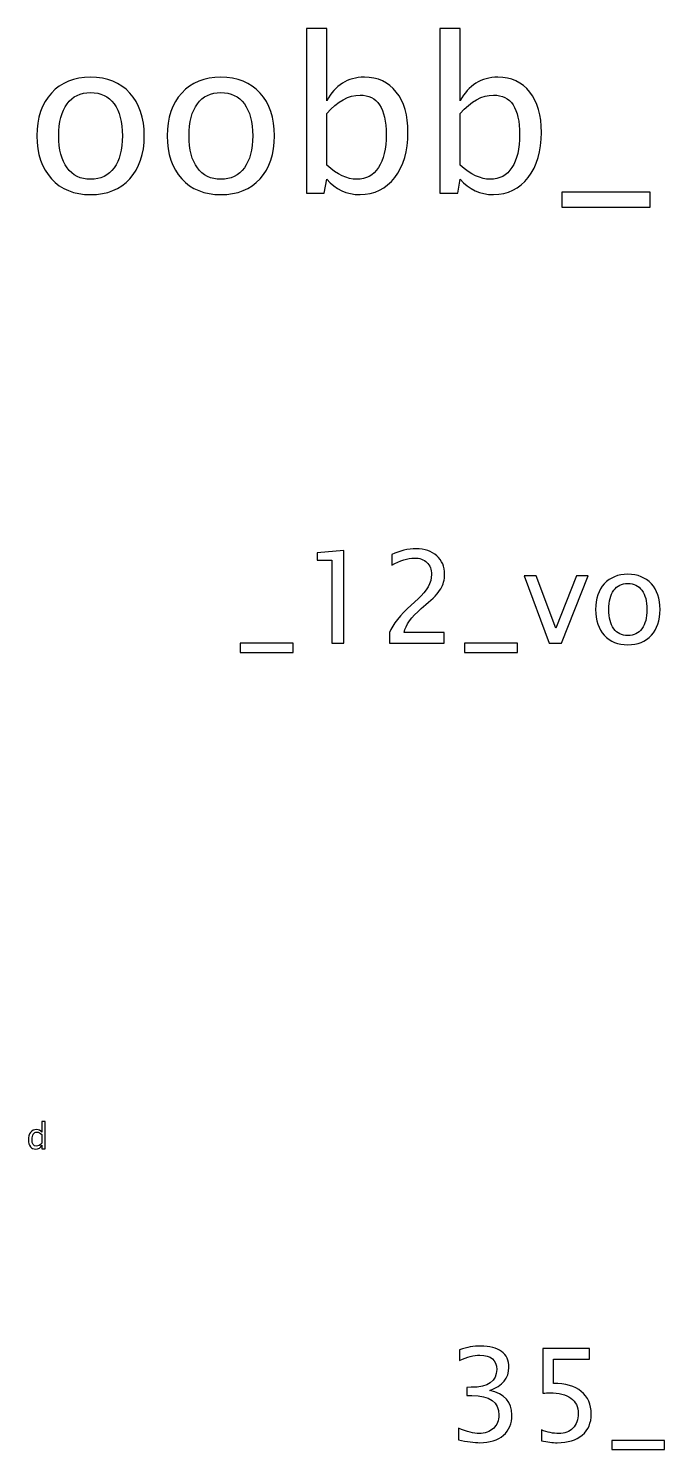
# Model space of a CAD drawing. Header units: centimetres. Extents: x -27.7 to 27.6, y -20.2 to 43.3.
# Drawn here: x -18.13 to -11.78, y 29.13 to 43.3 of the extents above; entities that cross this region are included whole.
import ezdxf

# ---------------------------------------------------------------- set-up
doc = ezdxf.new("R2010")
doc.units = ezdxf.units.CM
doc.header["$MEASUREMENT"] = 0
doc.layers.add('Layer 1', color=7, linetype='Continuous')

msp = doc.modelspace()

# ---------------------------------------------------------------- linework, layer by layer
at = {"layer": 'Layer 1'}
for points, knots in [([(-15.35783, 41.65774), (-15.35783, 41.65774), (-15.35783, 43.30239), (-15.35783, 43.30239), (-15.35783, 43.30239), (-15.35783, 43.30239), (-15.15463, 43.30239), (-15.15463, 43.30239), (-15.15463, 43.30239), (-15.15463, 43.30239), (-15.15463, 42.58026), (-15.15463, 42.58026), (-15.15463, 42.58026), (-15.07137, 42.73724), (-14.94614, 42.81556), (-14.77927, 42.81556), (-14.77927, 42.81556), (-14.64416, 42.81556), (-14.53797, 42.76652), (-14.46036, 42.6681), (-14.46036, 42.6681), (-14.38275, 42.56967), (-14.34394, 42.43526), (-14.34394, 42.26487), (-14.34394, 42.26487), (-14.34394, 42.07931), (-14.38804, 41.92938), (-14.47588, 41.81578), (-14.47588, 41.81578), (-14.56373, 41.70184), (-14.67944, 41.64504), (-14.82266, 41.64504), (-14.82266, 41.64504), (-14.95566, 41.64504), (-15.06643, 41.69584), (-15.15463, 41.79779), (-15.15463, 41.79779), (-15.15463, 41.79779), (-15.17932, 41.65774), (-15.17932, 41.65774), (-15.17932, 41.65774), (-15.17932, 41.65774), (-15.35783, 41.65774), (-15.35783, 41.65774)], [0, 0, 0, 0, 0.08333333, 0.08333333, 0.08333333, 0.08333333, 0.16666667, 0.16666667, 0.16666667, 0.16666667, 0.25, 0.25, 0.25, 0.25, 0.33333333, 0.33333333, 0.33333333, 0.33333333, 0.41666667, 0.41666667, 0.41666667, 0.41666667, 0.5, 0.5, 0.5, 0.5, 0.58333333, 0.58333333, 0.58333333, 0.58333333, 0.66666667, 0.66666667, 0.66666667, 0.66666667, 0.75, 0.75, 0.75, 0.75, 0.83333333, 0.83333333, 0.83333333, 0.83333333, 1, 1, 1, 1]), ([(-14.02574, 41.65774), (-14.02574, 41.65774), (-14.02574, 43.30239), (-14.02574, 43.30239), (-14.02574, 43.30239), (-14.02574, 43.30239), (-13.82254, 43.30239), (-13.82254, 43.30239), (-13.82254, 43.30239), (-13.82254, 43.30239), (-13.82254, 42.58026), (-13.82254, 42.58026), (-13.82254, 42.58026), (-13.73928, 42.73724), (-13.61405, 42.81556), (-13.44718, 42.81556), (-13.44718, 42.81556), (-13.31207, 42.81556), (-13.20588, 42.76652), (-13.12827, 42.6681), (-13.12827, 42.6681), (-13.05066, 42.56967), (-13.01185, 42.43526), (-13.01185, 42.26487), (-13.01185, 42.26487), (-13.01185, 42.07931), (-13.05595, 41.92938), (-13.14379, 41.81578), (-13.14379, 41.81578), (-13.23164, 41.70184), (-13.34735, 41.64504), (-13.49057, 41.64504), (-13.49057, 41.64504), (-13.62357, 41.64504), (-13.73434, 41.69584), (-13.82254, 41.79779), (-13.82254, 41.79779), (-13.82254, 41.79779), (-13.84723, 41.65774), (-13.84723, 41.65774), (-13.84723, 41.65774), (-13.84723, 41.65774), (-14.02574, 41.65774), (-14.02574, 41.65774)], [0, 0, 0, 0, 0.08333333, 0.08333333, 0.08333333, 0.08333333, 0.16666667, 0.16666667, 0.16666667, 0.16666667, 0.25, 0.25, 0.25, 0.25, 0.33333333, 0.33333333, 0.33333333, 0.33333333, 0.41666667, 0.41666667, 0.41666667, 0.41666667, 0.5, 0.5, 0.5, 0.5, 0.58333333, 0.58333333, 0.58333333, 0.58333333, 0.66666667, 0.66666667, 0.66666667, 0.66666667, 0.75, 0.75, 0.75, 0.75, 0.83333333, 0.83333333, 0.83333333, 0.83333333, 1, 1, 1, 1]), ([(-17.51189, 41.64504), (-17.67664, 41.64504), (-17.80717, 41.6976), (-17.90312, 41.80273), (-17.90312, 41.80273), (-17.99943, 41.90786), (-18.04741, 42.05074), (-18.04741, 42.231), (-18.04741, 42.231), (-18.04741, 42.41092), (-17.99943, 42.55344), (-17.90312, 42.65822), (-17.90312, 42.65822), (-17.80717, 42.76299), (-17.67664, 42.81556), (-17.51189, 42.81556), (-17.51189, 42.81556), (-17.34714, 42.81556), (-17.21662, 42.76299), (-17.12066, 42.65822), (-17.12066, 42.65822), (-17.02435, 42.55344), (-16.97637, 42.41092), (-16.97637, 42.231), (-16.97637, 42.231), (-16.97637, 42.05074), (-17.02435, 41.90786), (-17.12066, 41.80273), (-17.12066, 41.80273), (-17.21662, 41.6976), (-17.34714, 41.64504), (-17.51189, 41.64504)], [0, 0, 0, 0, 0.11111111, 0.11111111, 0.11111111, 0.11111111, 0.22222222, 0.22222222, 0.22222222, 0.22222222, 0.33333333, 0.33333333, 0.33333333, 0.33333333, 0.44444444, 0.44444444, 0.44444444, 0.44444444, 0.55555556, 0.55555556, 0.55555556, 0.55555556, 0.66666667, 0.66666667, 0.66666667, 0.66666667, 0.77777778, 0.77777778, 0.77777778, 0.77777778, 1, 1, 1, 1]), ([(-16.21155, 41.64504), (-16.3763, 41.64504), (-16.50683, 41.6976), (-16.60278, 41.80273), (-16.60278, 41.80273), (-16.69909, 41.90786), (-16.74707, 42.05074), (-16.74707, 42.231), (-16.74707, 42.231), (-16.74707, 42.41092), (-16.69909, 42.55344), (-16.60278, 42.65822), (-16.60278, 42.65822), (-16.50683, 42.76299), (-16.3763, 42.81556), (-16.21155, 42.81556), (-16.21155, 42.81556), (-16.0468, 42.81556), (-15.91628, 42.76299), (-15.82032, 42.65822), (-15.82032, 42.65822), (-15.72401, 42.55344), (-15.67603, 42.41092), (-15.67603, 42.231), (-15.67603, 42.231), (-15.67603, 42.05074), (-15.72401, 41.90786), (-15.82032, 41.80273), (-15.82032, 41.80273), (-15.91628, 41.6976), (-16.0468, 41.64504), (-16.21155, 41.64504)], [0, 0, 0, 0, 0.11111111, 0.11111111, 0.11111111, 0.11111111, 0.22222222, 0.22222222, 0.22222222, 0.22222222, 0.33333333, 0.33333333, 0.33333333, 0.33333333, 0.44444444, 0.44444444, 0.44444444, 0.44444444, 0.55555556, 0.55555556, 0.55555556, 0.55555556, 0.66666667, 0.66666667, 0.66666667, 0.66666667, 0.77777778, 0.77777778, 0.77777778, 0.77777778, 1, 1, 1, 1]), ([(-17.51225, 41.79744), (-17.4117, 41.79744), (-17.33339, 41.83519), (-17.27765, 41.91103), (-17.27765, 41.91103), (-17.22226, 41.98653), (-17.19439, 42.09342), (-17.19439, 42.231), (-17.19439, 42.231), (-17.19439, 42.36824), (-17.22226, 42.47477), (-17.27765, 42.55027), (-17.27765, 42.55027), (-17.33339, 42.62541), (-17.4117, 42.66316), (-17.51225, 42.66316), (-17.51225, 42.66316), (-17.61314, 42.66316), (-17.69146, 42.62541), (-17.74649, 42.55027), (-17.74649, 42.55027), (-17.80188, 42.47477), (-17.82939, 42.36824), (-17.82939, 42.231), (-17.82939, 42.231), (-17.82939, 42.09342), (-17.80188, 41.98653), (-17.74649, 41.91103), (-17.74649, 41.91103), (-17.69146, 41.83519), (-17.61314, 41.79744), (-17.51225, 41.79744)], [0, 0, 0, 0, 0.11111111, 0.11111111, 0.11111111, 0.11111111, 0.22222222, 0.22222222, 0.22222222, 0.22222222, 0.33333333, 0.33333333, 0.33333333, 0.33333333, 0.44444444, 0.44444444, 0.44444444, 0.44444444, 0.55555556, 0.55555556, 0.55555556, 0.55555556, 0.66666667, 0.66666667, 0.66666667, 0.66666667, 0.77777778, 0.77777778, 0.77777778, 0.77777778, 1, 1, 1, 1]), ([(-16.21191, 41.79744), (-16.11136, 41.79744), (-16.03305, 41.83519), (-15.97731, 41.91103), (-15.97731, 41.91103), (-15.92192, 41.98653), (-15.89405, 42.09342), (-15.89405, 42.231), (-15.89405, 42.231), (-15.89405, 42.36824), (-15.92192, 42.47477), (-15.97731, 42.55027), (-15.97731, 42.55027), (-16.03305, 42.62541), (-16.11136, 42.66316), (-16.21191, 42.66316), (-16.21191, 42.66316), (-16.3128, 42.66316), (-16.39112, 42.62541), (-16.44615, 42.55027), (-16.44615, 42.55027), (-16.50154, 42.47477), (-16.52905, 42.36824), (-16.52905, 42.231), (-16.52905, 42.231), (-16.52905, 42.09342), (-16.50154, 41.98653), (-16.44615, 41.91103), (-16.44615, 41.91103), (-16.39112, 41.83519), (-16.3128, 41.79744), (-16.21191, 41.79744)], [0, 0, 0, 0, 0.11111111, 0.11111111, 0.11111111, 0.11111111, 0.22222222, 0.22222222, 0.22222222, 0.22222222, 0.33333333, 0.33333333, 0.33333333, 0.33333333, 0.44444444, 0.44444444, 0.44444444, 0.44444444, 0.55555556, 0.55555556, 0.55555556, 0.55555556, 0.66666667, 0.66666667, 0.66666667, 0.66666667, 0.77777778, 0.77777778, 0.77777778, 0.77777778, 1, 1, 1, 1]), ([(-15.15463, 41.93785), (-15.04985, 41.84436), (-14.95002, 41.79744), (-14.85512, 41.79744), (-14.85512, 41.79744), (-14.76163, 41.79744), (-14.68931, 41.8366), (-14.63851, 41.91456), (-14.63851, 41.91456), (-14.58736, 41.99253), (-14.56196, 42.10224), (-14.56196, 42.24406), (-14.56196, 42.24406), (-14.56196, 42.50652), (-14.64875, 42.63776), (-14.82231, 42.63776), (-14.82231, 42.63776), (-14.93591, 42.63776), (-15.04668, 42.57637), (-15.15463, 42.45326), (-15.15463, 42.45326), (-15.15463, 42.45326), (-15.15463, 41.93785), (-15.15463, 41.93785)], [0, 0, 0, 0, 0.14285714, 0.14285714, 0.14285714, 0.14285714, 0.28571429, 0.28571429, 0.28571429, 0.28571429, 0.42857143, 0.42857143, 0.42857143, 0.42857143, 0.57142857, 0.57142857, 0.57142857, 0.57142857, 0.71428571, 0.71428571, 0.71428571, 0.71428571, 1, 1, 1, 1]), ([(-13.82254, 41.93785), (-13.71776, 41.84436), (-13.61793, 41.79744), (-13.52303, 41.79744), (-13.52303, 41.79744), (-13.42954, 41.79744), (-13.35722, 41.8366), (-13.30642, 41.91456), (-13.30642, 41.91456), (-13.25527, 41.99253), (-13.22987, 42.10224), (-13.22987, 42.24406), (-13.22987, 42.24406), (-13.22987, 42.50652), (-13.31666, 42.63776), (-13.49022, 42.63776), (-13.49022, 42.63776), (-13.60382, 42.63776), (-13.71459, 42.57637), (-13.82254, 42.45326), (-13.82254, 42.45326), (-13.82254, 42.45326), (-13.82254, 41.93785), (-13.82254, 41.93785)], [0, 0, 0, 0, 0.14285714, 0.14285714, 0.14285714, 0.14285714, 0.28571429, 0.28571429, 0.28571429, 0.28571429, 0.42857143, 0.42857143, 0.42857143, 0.42857143, 0.57142857, 0.57142857, 0.57142857, 0.57142857, 0.71428571, 0.71428571, 0.71428571, 0.71428571, 1, 1, 1, 1]), ([(-12.80795, 41.51804), (-12.80795, 41.51804), (-12.80795, 41.67044), (-12.80795, 41.67044), (-12.80795, 41.67044), (-12.80795, 41.67044), (-11.92742, 41.67044), (-11.92742, 41.67044), (-11.92742, 41.67044), (-11.92742, 41.67044), (-11.92742, 41.51804), (-11.92742, 41.51804), (-11.92742, 41.51804), (-11.92742, 41.51804), (-12.80795, 41.51804), (-12.80795, 41.51804)], [0, 0, 0, 0, 0.2, 0.2, 0.2, 0.2, 0.4, 0.4, 0.4, 0.4, 0.6, 0.6, 0.6, 0.6, 1, 1, 1, 1]), ([(-15.10505, 37.17044), (-15.10505, 37.17044), (-15.10505, 37.99721), (-15.10505, 37.99721), (-15.10505, 37.99721), (-15.10505, 37.99721), (-15.2511, 37.99721), (-15.2511, 37.99721), (-15.2511, 37.99721), (-15.2511, 37.99721), (-15.2511, 38.07341), (-15.2511, 38.07341), (-15.2511, 38.07341), (-15.2511, 38.07341), (-14.98313, 38.09627), (-14.98313, 38.09627), (-14.98313, 38.09627), (-14.98313, 38.09627), (-14.98313, 37.17044), (-14.98313, 37.17044), (-14.98313, 37.17044), (-14.98313, 37.17044), (-15.10505, 37.17044), (-15.10505, 37.17044)], [0, 0, 0, 0, 0.14285714, 0.14285714, 0.14285714, 0.14285714, 0.28571429, 0.28571429, 0.28571429, 0.28571429, 0.42857143, 0.42857143, 0.42857143, 0.42857143, 0.57142857, 0.57142857, 0.57142857, 0.57142857, 0.71428571, 0.71428571, 0.71428571, 0.71428571, 1, 1, 1, 1]), ([(-14.52932, 37.17044), (-14.52932, 37.17044), (-14.52932, 37.27712), (-14.52932, 37.27712), (-14.52932, 37.27712), (-14.49376, 37.36031), (-14.422, 37.45111), (-14.31384, 37.54911), (-14.31384, 37.54911), (-14.31384, 37.54911), (-14.24399, 37.61177), (-14.24399, 37.61177), (-14.24399, 37.61177), (-14.15403, 37.69347), (-14.10895, 37.77433), (-14.10895, 37.85476), (-14.10895, 37.85476), (-14.10895, 37.90619), (-14.1244, 37.94641), (-14.15509, 37.97583), (-14.15509, 37.97583), (-14.18578, 38.00525), (-14.22833, 38.02007), (-14.2823, 38.02007), (-14.2823, 38.02007), (-14.34538, 38.02007), (-14.4201, 37.99594), (-14.50646, 37.94768), (-14.50646, 37.94768), (-14.50646, 37.94768), (-14.50646, 38.05436), (-14.50646, 38.05436), (-14.50646, 38.05436), (-14.42497, 38.09246), (-14.3439, 38.11151), (-14.26304, 38.11151), (-14.26304, 38.11151), (-14.17711, 38.11151), (-14.1081, 38.08844), (-14.05603, 38.04208), (-14.05603, 38.04208), (-14.00417, 37.99573), (-13.97814, 37.93435), (-13.97814, 37.85772), (-13.97814, 37.85772), (-13.97814, 37.80269), (-13.99126, 37.75379), (-14.01751, 37.71125), (-14.01751, 37.71125), (-14.04397, 37.66849), (-14.09286, 37.61685), (-14.16462, 37.55589), (-14.16462, 37.55589), (-14.16462, 37.55589), (-14.21182, 37.51567), (-14.21182, 37.51567), (-14.21182, 37.51567), (-14.31003, 37.43248), (-14.36676, 37.3529), (-14.382, 37.27712), (-14.382, 37.27712), (-14.382, 37.27712), (-13.98195, 37.27712), (-13.98195, 37.27712), (-13.98195, 37.27712), (-13.98195, 37.27712), (-13.98195, 37.17044), (-13.98195, 37.17044), (-13.98195, 37.17044), (-13.98195, 37.17044), (-14.52932, 37.17044), (-14.52932, 37.17044)], [0, 0, 0, 0, 0.05263158, 0.05263158, 0.05263158, 0.05263158, 0.10526316, 0.10526316, 0.10526316, 0.10526316, 0.15789474, 0.15789474, 0.15789474, 0.15789474, 0.21052632, 0.21052632, 0.21052632, 0.21052632, 0.26315789, 0.26315789, 0.26315789, 0.26315789, 0.31578947, 0.31578947, 0.31578947, 0.31578947, 0.36842105, 0.36842105, 0.36842105, 0.36842105, 0.42105263, 0.42105263, 0.42105263, 0.42105263, 0.47368421, 0.47368421, 0.47368421, 0.47368421, 0.52631579, 0.52631579, 0.52631579, 0.52631579, 0.57894737, 0.57894737, 0.57894737, 0.57894737, 0.63157895, 0.63157895, 0.63157895, 0.63157895, 0.68421053, 0.68421053, 0.68421053, 0.68421053, 0.73684211, 0.73684211, 0.73684211, 0.73684211, 0.78947368, 0.78947368, 0.78947368, 0.78947368, 0.84210526, 0.84210526, 0.84210526, 0.84210526, 0.89473684, 0.89473684, 0.89473684, 0.89473684, 1, 1, 1, 1]), ([(-12.14955, 37.1552), (-12.2484, 37.1552), (-12.32671, 37.18674), (-12.38429, 37.24982), (-12.38429, 37.24982), (-12.44207, 37.31289), (-12.47086, 37.39862), (-12.47086, 37.50678), (-12.47086, 37.50678), (-12.47086, 37.61473), (-12.44207, 37.70024), (-12.38429, 37.76311), (-12.38429, 37.76311), (-12.32671, 37.82597), (-12.2484, 37.85751), (-12.14955, 37.85751), (-12.14955, 37.85751), (-12.0507, 37.85751), (-11.97238, 37.82597), (-11.91481, 37.76311), (-11.91481, 37.76311), (-11.85703, 37.70024), (-11.82824, 37.61473), (-11.82824, 37.50678), (-11.82824, 37.50678), (-11.82824, 37.39862), (-11.85703, 37.31289), (-11.91481, 37.24982), (-11.91481, 37.24982), (-11.97238, 37.18674), (-12.0507, 37.1552), (-12.14955, 37.1552)], [0, 0, 0, 0, 0.11111111, 0.11111111, 0.11111111, 0.11111111, 0.22222222, 0.22222222, 0.22222222, 0.22222222, 0.33333333, 0.33333333, 0.33333333, 0.33333333, 0.44444444, 0.44444444, 0.44444444, 0.44444444, 0.55555556, 0.55555556, 0.55555556, 0.55555556, 0.66666667, 0.66666667, 0.66666667, 0.66666667, 0.77777778, 0.77777778, 0.77777778, 0.77777778, 1, 1, 1, 1]), ([(-12.93463, 37.17044), (-12.93463, 37.17044), (-13.18524, 37.84354), (-13.18524, 37.84354), (-13.18524, 37.84354), (-13.18524, 37.84354), (-13.06332, 37.84354), (-13.06332, 37.84354), (-13.06332, 37.84354), (-13.06332, 37.84354), (-12.86795, 37.32051), (-12.86795, 37.32051), (-12.86795, 37.32051), (-12.86795, 37.32051), (-12.66115, 37.84354), (-12.66115, 37.84354), (-12.66115, 37.84354), (-12.66115, 37.84354), (-12.54643, 37.84354), (-12.54643, 37.84354), (-12.54643, 37.84354), (-12.54643, 37.84354), (-12.81249, 37.17044), (-12.81249, 37.17044), (-12.81249, 37.17044), (-12.81249, 37.17044), (-12.93463, 37.17044), (-12.93463, 37.17044)], [0, 0, 0, 0, 0.125, 0.125, 0.125, 0.125, 0.25, 0.25, 0.25, 0.25, 0.375, 0.375, 0.375, 0.375, 0.5, 0.5, 0.5, 0.5, 0.625, 0.625, 0.625, 0.625, 0.75, 0.75, 0.75, 0.75, 1, 1, 1, 1]), ([(-12.14976, 37.24664), (-12.08944, 37.24664), (-12.04245, 37.26929), (-12.009, 37.3148), (-12.009, 37.3148), (-11.97577, 37.36009), (-11.95905, 37.42423), (-11.95905, 37.50678), (-11.95905, 37.50678), (-11.95905, 37.58912), (-11.97577, 37.65304), (-12.009, 37.69834), (-12.009, 37.69834), (-12.04245, 37.74342), (-12.08944, 37.76607), (-12.14976, 37.76607), (-12.14976, 37.76607), (-12.2103, 37.76607), (-12.25729, 37.74342), (-12.29031, 37.69834), (-12.29031, 37.69834), (-12.32354, 37.65304), (-12.34005, 37.58912), (-12.34005, 37.50678), (-12.34005, 37.50678), (-12.34005, 37.42423), (-12.32354, 37.36009), (-12.29031, 37.3148), (-12.29031, 37.3148), (-12.25729, 37.26929), (-12.2103, 37.24664), (-12.14976, 37.24664)], [0, 0, 0, 0, 0.11111111, 0.11111111, 0.11111111, 0.11111111, 0.22222222, 0.22222222, 0.22222222, 0.22222222, 0.33333333, 0.33333333, 0.33333333, 0.33333333, 0.44444444, 0.44444444, 0.44444444, 0.44444444, 0.55555556, 0.55555556, 0.55555556, 0.55555556, 0.66666667, 0.66666667, 0.66666667, 0.66666667, 0.77777778, 0.77777778, 0.77777778, 0.77777778, 1, 1, 1, 1]), ([(-16.01945, 37.079), (-16.01945, 37.079), (-16.01945, 37.17044), (-16.01945, 37.17044), (-16.01945, 37.17044), (-16.01945, 37.17044), (-15.49113, 37.17044), (-15.49113, 37.17044), (-15.49113, 37.17044), (-15.49113, 37.17044), (-15.49113, 37.079), (-15.49113, 37.079), (-15.49113, 37.079), (-15.49113, 37.079), (-16.01945, 37.079), (-16.01945, 37.079)], [0, 0, 0, 0, 0.2, 0.2, 0.2, 0.2, 0.4, 0.4, 0.4, 0.4, 0.6, 0.6, 0.6, 0.6, 1, 1, 1, 1]), ([(-13.77833, 37.079), (-13.77833, 37.079), (-13.77833, 37.17044), (-13.77833, 37.17044), (-13.77833, 37.17044), (-13.77833, 37.17044), (-13.25001, 37.17044), (-13.25001, 37.17044), (-13.25001, 37.17044), (-13.25001, 37.17044), (-13.25001, 37.079), (-13.25001, 37.079), (-13.25001, 37.079), (-13.25001, 37.079), (-13.77833, 37.079), (-13.77833, 37.079)], [0, 0, 0, 0, 0.2, 0.2, 0.2, 0.2, 0.4, 0.4, 0.4, 0.4, 0.6, 0.6, 0.6, 0.6, 1, 1, 1, 1]), ([(-17.99764, 32.12834), (-17.99764, 32.12834), (-17.99764, 32.16344), (-17.99764, 32.16344), (-17.99764, 32.16344), (-18.01145, 32.13722), (-18.03227, 32.12411), (-18.06008, 32.12411), (-18.06008, 32.12411), (-18.08266, 32.12411), (-18.10041, 32.13228), (-18.11335, 32.14868), (-18.11335, 32.14868), (-18.12628, 32.16509), (-18.13275, 32.18749), (-18.13275, 32.21589), (-18.13275, 32.21589), (-18.13275, 32.24693), (-18.1254, 32.27192), (-18.11076, 32.29085), (-18.11076, 32.29085), (-18.09606, 32.30973), (-18.07678, 32.31919), (-18.05285, 32.31919), (-18.05285, 32.31919), (-18.03068, 32.31919), (-18.01222, 32.31073), (-17.99764, 32.29374), (-17.99764, 32.29374), (-17.99764, 32.29374), (-17.99764, 32.40033), (-17.99764, 32.40033), (-17.99764, 32.40033), (-17.99764, 32.40033), (-17.96377, 32.40033), (-17.96377, 32.40033), (-17.96377, 32.40033), (-17.96377, 32.40033), (-17.96377, 32.12834), (-17.96377, 32.12834), (-17.96377, 32.12834), (-17.96377, 32.12834), (-17.99764, 32.12834), (-17.99764, 32.12834)], [0, 0, 0, 0, 0.08333333, 0.08333333, 0.08333333, 0.08333333, 0.16666667, 0.16666667, 0.16666667, 0.16666667, 0.25, 0.25, 0.25, 0.25, 0.33333333, 0.33333333, 0.33333333, 0.33333333, 0.41666667, 0.41666667, 0.41666667, 0.41666667, 0.5, 0.5, 0.5, 0.5, 0.58333333, 0.58333333, 0.58333333, 0.58333333, 0.66666667, 0.66666667, 0.66666667, 0.66666667, 0.75, 0.75, 0.75, 0.75, 0.83333333, 0.83333333, 0.83333333, 0.83333333, 1, 1, 1, 1]), ([(-17.99764, 32.27057), (-18.01522, 32.28603), (-18.03185, 32.29379), (-18.04761, 32.29379), (-18.04761, 32.29379), (-18.06313, 32.29379), (-18.07513, 32.28733), (-18.08365, 32.27433), (-18.08365, 32.27433), (-18.09218, 32.2614), (-18.09641, 32.24305), (-18.09641, 32.2193), (-18.09641, 32.2193), (-18.09641, 32.17561), (-18.08195, 32.15374), (-18.05296, 32.15374), (-18.05296, 32.15374), (-18.03415, 32.15374), (-18.01569, 32.16403), (-17.99764, 32.18455), (-17.99764, 32.18455), (-17.99764, 32.18455), (-17.99764, 32.27057), (-17.99764, 32.27057)], [0, 0, 0, 0, 0.14285714, 0.14285714, 0.14285714, 0.14285714, 0.28571429, 0.28571429, 0.28571429, 0.28571429, 0.42857143, 0.42857143, 0.42857143, 0.42857143, 0.57142857, 0.57142857, 0.57142857, 0.57142857, 0.71428571, 0.71428571, 0.71428571, 0.71428571, 1, 1, 1, 1]), ([(-13.84088, 29.22529), (-13.84088, 29.22529), (-13.84088, 29.33959), (-13.84088, 29.33959), (-13.84088, 29.33959), (-13.75368, 29.30487), (-13.68531, 29.28752), (-13.63515, 29.28752), (-13.63515, 29.28752), (-13.5761, 29.28752), (-13.52847, 29.30445), (-13.49186, 29.33853), (-13.49186, 29.33853), (-13.45524, 29.37261), (-13.43704, 29.41705), (-13.43704, 29.47166), (-13.43704, 29.47166), (-13.43704, 29.6012), (-13.5272, 29.66597), (-13.70754, 29.66597), (-13.70754, 29.66597), (-13.70754, 29.66597), (-13.7558, 29.66597), (-13.7558, 29.66597), (-13.7558, 29.66597), (-13.7558, 29.66597), (-13.7558, 29.74788), (-13.7558, 29.74788), (-13.7558, 29.74788), (-13.7558, 29.74788), (-13.71304, 29.74851), (-13.71304, 29.74851), (-13.71304, 29.74851), (-13.5435, 29.74851), (-13.45863, 29.8082), (-13.45863, 29.92779), (-13.45863, 29.92779), (-13.45863, 30.02155), (-13.51493, 30.06854), (-13.62732, 30.06854), (-13.62732, 30.06854), (-13.68764, 30.06854), (-13.75453, 30.05119), (-13.82818, 30.01647), (-13.82818, 30.01647), (-13.82818, 30.01647), (-13.82818, 30.12315), (-13.82818, 30.12315), (-13.82818, 30.12315), (-13.75601, 30.1477), (-13.68637, 30.15998), (-13.61949, 30.15998), (-13.61949, 30.15998), (-13.52847, 30.15998), (-13.45841, 30.14178), (-13.40973, 30.10537), (-13.40973, 30.10537), (-13.36105, 30.06918), (-13.33671, 30.01647), (-13.33671, 29.94747), (-13.33671, 29.94747), (-13.33671, 29.83974), (-13.40042, 29.76291), (-13.52805, 29.71719), (-13.52805, 29.71719), (-13.3801, 29.68269), (-13.30623, 29.60162), (-13.30623, 29.47357), (-13.30623, 29.47357), (-13.30623, 29.38721), (-13.3348, 29.31927), (-13.39174, 29.26995), (-13.39174, 29.26995), (-13.44868, 29.22063), (-13.52699, 29.19608), (-13.62647, 29.19608), (-13.62647, 29.19608), (-13.6832, 29.19608), (-13.75453, 29.20582), (-13.84088, 29.22529)], [0, 0, 0, 0, 0.04761905, 0.04761905, 0.04761905, 0.04761905, 0.0952381, 0.0952381, 0.0952381, 0.0952381, 0.14285714, 0.14285714, 0.14285714, 0.14285714, 0.19047619, 0.19047619, 0.19047619, 0.19047619, 0.23809524, 0.23809524, 0.23809524, 0.23809524, 0.28571429, 0.28571429, 0.28571429, 0.28571429, 0.33333333, 0.33333333, 0.33333333, 0.33333333, 0.38095238, 0.38095238, 0.38095238, 0.38095238, 0.42857143, 0.42857143, 0.42857143, 0.42857143, 0.47619048, 0.47619048, 0.47619048, 0.47619048, 0.52380952, 0.52380952, 0.52380952, 0.52380952, 0.57142857, 0.57142857, 0.57142857, 0.57142857, 0.61904762, 0.61904762, 0.61904762, 0.61904762, 0.66666667, 0.66666667, 0.66666667, 0.66666667, 0.71428571, 0.71428571, 0.71428571, 0.71428571, 0.76190476, 0.76190476, 0.76190476, 0.76190476, 0.80952381, 0.80952381, 0.80952381, 0.80952381, 0.85714286, 0.85714286, 0.85714286, 0.85714286, 0.9047619, 0.9047619, 0.9047619, 0.9047619, 1, 1, 1, 1]), ([(-13.01244, 29.21513), (-13.01244, 29.21513), (-13.01244, 29.32435), (-13.01244, 29.32435), (-13.01244, 29.32435), (-12.9517, 29.29979), (-12.89413, 29.28752), (-12.8391, 29.28752), (-12.8391, 29.28752), (-12.77898, 29.28752), (-12.73157, 29.3053), (-12.69707, 29.34086), (-12.69707, 29.34086), (-12.66257, 29.37642), (-12.64543, 29.42531), (-12.64543, 29.48754), (-12.64543, 29.48754), (-12.64543, 29.55442), (-12.66977, 29.60564), (-12.71845, 29.64099), (-12.71845, 29.64099), (-12.76713, 29.67634), (-12.83761, 29.69391), (-12.92969, 29.69391), (-12.92969, 29.69391), (-12.95106, 29.69391), (-12.97371, 29.69242), (-12.99721, 29.68946), (-12.99721, 29.68946), (-12.99721, 29.68946), (-12.99721, 30.13712), (-12.99721, 30.13712), (-12.99721, 30.13712), (-12.99721, 30.13712), (-12.5324, 30.13712), (-12.5324, 30.13712), (-12.5324, 30.13712), (-12.5324, 30.13712), (-12.5324, 30.03044), (-12.5324, 30.03044), (-12.5324, 30.03044), (-12.5324, 30.03044), (-12.89053, 30.03044), (-12.89053, 30.03044), (-12.89053, 30.03044), (-12.89053, 30.03044), (-12.89053, 29.78788), (-12.89053, 29.78788), (-12.89053, 29.78788), (-12.77242, 29.78788), (-12.68035, 29.76079), (-12.6141, 29.7066), (-12.6141, 29.7066), (-12.54785, 29.65263), (-12.51462, 29.5777), (-12.51462, 29.48182), (-12.51462, 29.48182), (-12.51462, 29.3925), (-12.54468, 29.32265), (-12.60479, 29.27207), (-12.60479, 29.27207), (-12.6649, 29.22148), (-12.74787, 29.19608), (-12.8537, 29.19608), (-12.8537, 29.19608), (-12.9009, 29.19608), (-12.95382, 29.20243), (-13.01244, 29.21513)], [0, 0, 0, 0, 0.05555556, 0.05555556, 0.05555556, 0.05555556, 0.11111111, 0.11111111, 0.11111111, 0.11111111, 0.16666667, 0.16666667, 0.16666667, 0.16666667, 0.22222222, 0.22222222, 0.22222222, 0.22222222, 0.27777778, 0.27777778, 0.27777778, 0.27777778, 0.33333333, 0.33333333, 0.33333333, 0.33333333, 0.38888889, 0.38888889, 0.38888889, 0.38888889, 0.44444444, 0.44444444, 0.44444444, 0.44444444, 0.5, 0.5, 0.5, 0.5, 0.55555556, 0.55555556, 0.55555556, 0.55555556, 0.61111111, 0.61111111, 0.61111111, 0.61111111, 0.66666667, 0.66666667, 0.66666667, 0.66666667, 0.72222222, 0.72222222, 0.72222222, 0.72222222, 0.77777778, 0.77777778, 0.77777778, 0.77777778, 0.83333333, 0.83333333, 0.83333333, 0.83333333, 0.88888889, 0.88888889, 0.88888889, 0.88888889, 1, 1, 1, 1]), ([(-12.311, 29.1275), (-12.311, 29.1275), (-12.311, 29.21894), (-12.311, 29.21894), (-12.311, 29.21894), (-12.311, 29.21894), (-11.7827, 29.21894), (-11.7827, 29.21894), (-11.7827, 29.21894), (-11.7827, 29.21894), (-11.7827, 29.1275), (-11.7827, 29.1275), (-11.7827, 29.1275), (-11.7827, 29.1275), (-12.311, 29.1275), (-12.311, 29.1275)], [0, 0, 0, 0, 0.2, 0.2, 0.2, 0.2, 0.4, 0.4, 0.4, 0.4, 0.6, 0.6, 0.6, 0.6, 1, 1, 1, 1])]:
    msp.add_open_spline(points, degree=3, knots=knots, dxfattribs=at)

doc.saveas('drawing.dxf')
